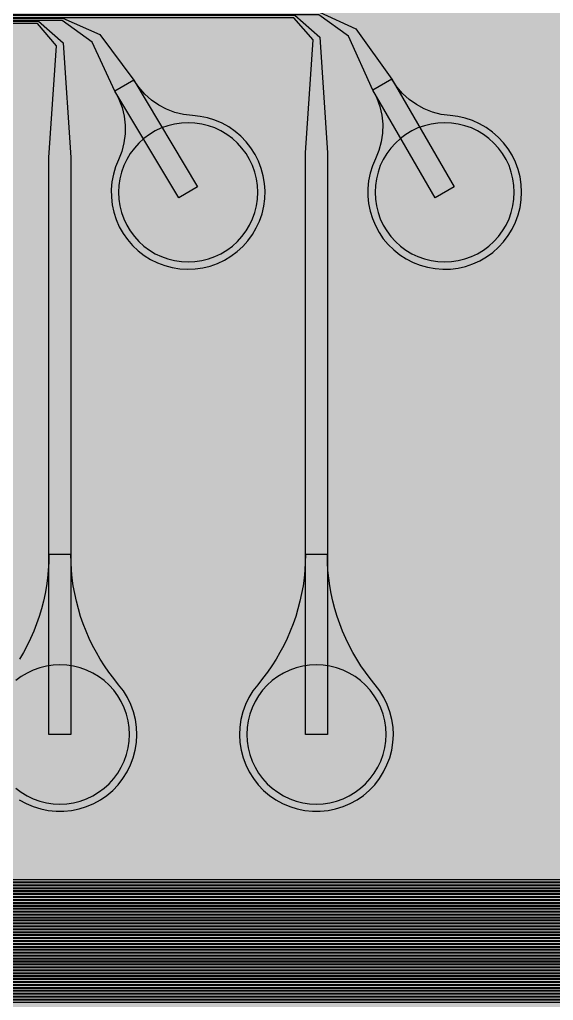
# Model space of a CAD drawing. Header units: metres. Extents: x -7231 to 10969, y -37556 to 1873.
# Drawn here: x -398 to 330, y -33144 to -31805 of the extents above; entities that cross this region are included whole.
import ezdxf

# ---------------------------------------------------------------- set-up
doc = ezdxf.new("R2010")
doc.units = ezdxf.units.M
for name, color, linetype in [('Metal1', 4, 'CONTINUOUS'), ('Metal2', 3, 'CONTINUOUS'), ('Polyimide', 7, 'CONTINUOUS'), ('Polyimide_Negative', 5, 'CONTINUOUS')]:
    doc.layers.add(name, color=color, linetype=linetype)

msp = doc.modelspace()

# ---------------------------------------------------------------- hatches: boundary and pattern name
at = {"layer": 'Polyimide'}
msp.add_hatch(color=7, dxfattribs=at).paths.add_polyline_path([(4065.7, -468), (4066.7, -502), (4068.5, -536), (4071.4, -570), (4075.5, -604), (4081, -638), (4088, -672), (4096.5, -706), (4106.6, -740), (4118.3, -774), (4131.6, -808), (4146.5, -842), (4162.9, -876), (4180.7, -910), (4199.8, -944), (4220.2, -978), (4241.7, -1012), (4264.2, -1046), (4287.5, -1080), (4311.5, -1114), (4336, -1148), (4360.9, -1182), (4385.9, -1216), (4410.9, -1250), (4435.7, -1284), (4460.2, -1318), (4484.2, -1352), (4507.5, -1385.9), (4530, -1419.9), (4551.5, -1453.9), (4571.9, -1487.9), (4591.1, -1521.9), (4608.9, -1555.9), (4625.3, -1589.9), (4640.1, -1623.9), (4653.4, -1657.9), (4665.1, -1691.9), (4675.2, -1725.9), (4683.7, -1759.9), (4690.7, -1793.9), (4696.2, -1827.9), (4700.3, -1861.9), (4703.2, -1895.9), (4705.1, -1929.9), (4706.1, -1963.9), (4706.4, -1997.9), (4706.5, -2031.9), (4706.5, -4793), (4710, -4838.4), (4720.2, -4882.7), (4737.1, -4925), (4760.1, -4964.2), (4788.9, -4999.5), (4822.6, -5030), (4860.5, -5055.1), (4901.8, -5074.2), (4901.8, -5074.2), (4970.7, -5105.2), (5034.7, -5145.3), (5092.8, -5193.5), (5143.8, -5249.2), (5186.9, -5311.2), (5221.2, -5378.4), (5246.2, -5449.7), (5261.4, -5523.7), (5266.5, -5599), (5261.4, -5674.3), (5246.2, -5748.3), (5221.2, -5819.6), (5186.9, -5886.8), (5143.8, -5948.8), (5092.8, -6004.5), (5034.7, -6052.7), (4970.7, -6092.8), (4901.8, -6123.8), (4860.5, -6142.9), (4822.6, -6168), (4788.9, -6198.5), (4760.1, -6233.8), (4737.1, -6273), (4720.2, -6315.3), (4710, -6359.6), (4706.5, -6405), (4706.5, -9221.5), (4710, -9266.9), (4720.2, -9311.2), (4737.1, -9353.5), (4760.1, -9392.7), (4788.9, -9428), (4822.6, -9458.5), (4860.5, -9483.6), (4901.8, -9502.7), (4970.7, -9533.7), (5034.7, -9573.8), (5092.8, -9622), (5143.8, -9677.7), (5186.9, -9739.7), (5221.2, -9806.9), (5246.2, -9878.2), (5261.4, -9952.2), (5266.5, -10027.5), (5261.4, -10102.8), (5246.2, -10176.8), (5221.2, -10248.1), (5186.9, -10315.3), (5143.8, -10377.3), (5092.8, -10433), (5034.7, -10481.2), (4970.7, -10521.3), (4901.8, -10552.3), (4860.5, -10571.4), (4822.6, -10596.5), (4788.9, -10627), (4760.1, -10662.3), (4737.1, -10701.5), (4720.2, -10743.8), (4710, -10788.1), (4706.5, -10833.5), (4706.5, -13650), (4710, -13695.4), (4720.2, -13739.7), (4737.1, -13782), (4760.1, -13821.2), (4788.9, -13856.5), (4822.6, -13887), (4860.5, -13912.1), (4901.8, -13931.2), (4970.7, -13962.2), (5034.7, -14002.2), (5092.8, -14050.5), (5143.8, -14106.2), (5186.9, -14168.2), (5221.2, -14235.4), (5246.2, -14306.7), (5261.4, -14380.7), (5266.5, -14456), (5261.4, -14531.3), (5246.2, -14605.3), (5221.2, -14676.5), (5186.9, -14743.8), (5143.8, -14805.8), (5092.8, -14861.5), (5034.7, -14909.7), (4970.7, -14949.8), (4901.8, -14980.8), (4860.5, -14999.9), (4822.6, -15025), (4788.9, -15055.5), (4760.1, -15090.8), (4737.1, -15130), (4720.2, -15172.3), (4710, -15216.6), (4706.5, -15262), (4706.5, -15456), (4720.9, -15750), (4764.1, -16041.3), (4835.7, -16326.8), (4934.9, -16604), (5060.7, -16870.2), (5212.1, -17122.7), (5387.5, -17359.2), (5585.2, -17577.3), (5803.3, -17775), (6039.8, -17950.4), (6292.3, -18101.8), (6558.4, -18227.6), (6835.6, -18326.8), (7121.2, -18398.3), (7412.4, -18441.5), (7706.5, -18456), (9969, -18456), (10047.4, -18459.8), (10125.1, -18471.4), (10201.2, -18490.4), (10275.2, -18516.9), (10346.1, -18550.5), (10413.5, -18590.8), (10476.5, -18637.6), (10534.7, -18690.3), (10587.4, -18748.5), (10634.2, -18811.5), (10674.5, -18878.9), (10708.1, -18949.8), (10734.6, -19023.8), (10753.6, -19099.9), (10765.2, -19177.6), (10769, -19256), (10769, -20895.8), (10730.2, -20951.4), (10694.6, -21009.1), (10662.2, -21068.6), (10633.2, -21129.9), (10607.6, -21192.7), (10585.5, -21256.7), (10566.9, -21322), (10552, -21388.1), (10540.8, -21455), (10533.4, -21522.3), (10529.6, -21590), (10529.6, -21657.8), (10533.4, -21725.5), (10540.8, -21792.9), (10552, -21859.7), (10566.9, -21925.9), (10585.5, -21991.1), (10607.6, -22055.2), (10633.2, -22117.9), (10662.2, -22179.2), (10694.6, -22238.7), (10730.2, -22296.4), (10769, -22352), (10769, -32454.2), (10728.7, -32510.5), (10691.7, -32568.9), (10658, -32629.3), (10627.8, -32691.6), (10601.2, -32755.4), (10578.2, -32820.7), (10558.9, -32887.1), (10543.4, -32954.5), (10531.8, -33022.7), (10524, -33091.4), (10520.1, -33160.5), (10520.1, -33229.7), (10524, -33298.8), (10531.8, -33367.5), (10543.4, -33435.7), (10558.9, -33503.1), (10578.2, -33569.5), (10601.2, -33634.8), (10627.8, -33698.6), (10658, -33760.8), (10691.7, -33821.3), (10728.7, -33879.7), (10769, -33936), (10769, -36556), (10765.2, -36634.4), (10753.6, -36712.1), (10734.6, -36788.2), (10708.1, -36862.1), (10674.5, -36933.1), (10634.2, -37000.5), (10587.4, -37063.5), (10534.7, -37121.7), (10476.5, -37174.4), (10413.5, -37221.2), (10346.1, -37261.5), (10275.2, -37295.1), (10201.2, -37321.6), (10125.1, -37340.6), (10047.4, -37352.1), (9969, -37356), (-6231, -37356), (-6309.4, -37352.1), (-6387.1, -37340.6), (-6463.2, -37321.6), (-6537.2, -37295.1), (-6608.1, -37261.5), (-6675.5, -37221.2), (-6738.5, -37174.4), (-6796.7, -37121.7), (-6849.4, -37063.5), (-6896.2, -37000.5), (-6936.5, -36933.1), (-6970.1, -36862.1), (-6996.6, -36788.2), (-7015.6, -36712.1), (-7027.2, -36634.4), (-7031, -36556), (-7031, -33936), (-6990.7, -33879.8), (-6953.7, -33821.3), (-6920, -33760.9), (-6889.8, -33698.6), (-6863.2, -33634.8), (-6840.2, -33569.5), (-6820.9, -33503.1), (-6805.4, -33435.7), (-6793.7, -33367.5), (-6785.9, -33298.8), (-6782, -33229.7), (-6782, -33160.5), (-6785.9, -33091.4), (-6793.7, -33022.7), (-6805.4, -32954.5), (-6820.9, -32887.1), (-6840.2, -32820.6), (-6863.2, -32755.4), (-6889.8, -32691.5), (-6920, -32629.3), (-6953.7, -32568.9), (-6990.7, -32510.4), (-7031, -32454.2), (-7031, -22364.8), (-6990.7, -22308.6), (-6953.7, -22250.1), (-6920, -22189.7), (-6889.8, -22127.5), (-6863.2, -22063.6), (-6840.2, -21998.4), (-6820.9, -21931.9), (-6805.4, -21864.5), (-6793.7, -21796.3), (-6785.9, -21727.6), (-6782, -21658.5), (-6782, -21589.3), (-6785.9, -21520.3), (-6793.7, -21451.5), (-6805.4, -21383.3), (-6820.9, -21315.9), (-6840.2, -21249.5), (-6863.2, -21184.2), (-6889.8, -21120.4), (-6920, -21058.1), (-6953.7, -20997.7), (-6990.7, -20939.3), (-7031, -20883), (-7031, -19256), (-7027.2, -19177.6), (-7015.6, -19099.9), (-6996.6, -19023.8), (-6970.1, -18949.8), (-6936.5, -18878.9), (-6896.2, -18811.5), (-6849.4, -18748.5), (-6796.7, -18690.3), (-6738.5, -18637.6), (-6675.5, -18590.8), (-6608.1, -18550.5), (-6537.2, -18516.9), (-6463.2, -18490.4), (-6387.1, -18471.4), (-6309.4, -18459.8), (-6231, -18456), (-3968.5, -18456), (-3674.4, -18441.5), (-3383.2, -18398.3), (-3097.6, -18326.8), (-2820.4, -18227.6), (-2554.3, -18101.8), (-2301.8, -17950.4), (-2065.3, -17775), (-1847.2, -17577.3), (-1649.5, -17359.2), (-1474.1, -17122.7), (-1322.7, -16870.2), (-1196.9, -16604), (-1097.7, -16326.8), (-1026.1, -16041.3), (-982.9, -15750), (-968.5, -15456), (-968.5, -15262), (-972, -15216.6), (-982.2, -15172.3), (-999.1, -15130), (-1022.1, -15090.8), (-1050.9, -15055.5), (-1084.6, -15025), (-1122.5, -14999.9), (-1163.8, -14980.8), (-1232.7, -14949.8), (-1296.7, -14909.7), (-1354.8, -14861.5), (-1405.8, -14805.8), (-1448.9, -14743.8), (-1483.2, -14676.5), (-1508.2, -14605.3), (-1523.4, -14531.3), (-1528.5, -14456), (-1523.4, -14380.7), (-1508.2, -14306.7), (-1483.2, -14235.4), (-1448.9, -14168.2), (-1405.8, -14106.2), (-1354.8, -14050.5), (-1296.7, -14002.2), (-1232.7, -13962.2), (-1163.8, -13931.2), (-1122.5, -13912.1), (-1084.6, -13887), (-1050.9, -13856.5), (-1022.1, -13821.2), (-999.1, -13782), (-982.2, -13739.7), (-972, -13695.4), (-968.5, -13650), (-968.5, -12309.6), (-972, -12264.3), (-982.2, -12219.9), (-999.1, -12177.7), (-1022.1, -12138.5), (-1050.9, -12103.2), (-1084.6, -12072.6), (-1122.5, -12047.5), (-1163.8, -12028.5), (-1232.7, -11997.4), (-1296.7, -11957.4), (-1354.8, -11909.1), (-1405.8, -11853.5), (-1448.9, -11791.5), (-1483.2, -11724.2), (-1508.2, -11653), (-1523.4, -11579), (-1528.5, -11503.7), (-1523.4, -11428.3), (-1508.2, -11354.4), (-1483.2, -11283.1), (-1448.9, -11215.9), (-1405.8, -11153.8), (-1354.8, -11098.2), (-1296.7, -11049.9), (-1232.7, -11009.9), (-1163.8, -10978.8), (-1122.5, -10959.8), (-1084.6, -10934.7), (-1050.9, -10904.1), (-1022.1, -10868.9), (-999.1, -10829.6), (-982.2, -10787.4), (-972, -10743), (-968.5, -10697.7), (-968.5, -9357.3), (-972, -9311.9), (-982.2, -9267.6), (-999.1, -9225.4), (-1022.1, -9186.1), (-1050.9, -9150.8), (-1084.6, -9120.3), (-1122.5, -9095.2), (-1163.8, -9076.2), (-1163.8, -9076.2), (-1232.7, -9045.1), (-1296.7, -9005.1), (-1354.8, -8956.8), (-1405.8, -8901.1), (-1448.9, -8839.1), (-1483.2, -8771.9), (-1508.2, -8700.6), (-1523.4, -8626.7), (-1528.5, -8551.3), (-1523.4, -8476), (-1508.2, -8402), (-1483.2, -8330.8), (-1448.9, -8263.5), (-1405.8, -8201.5), (-1354.8, -8145.9), (-1296.7, -8097.6), (-1232.7, -8057.6), (-1163.8, -8026.5), (-1163.8, -8026.5), (-1122.5, -8007.4), (-1084.6, -7982.4), (-1050.9, -7951.8), (-1022.1, -7916.5), (-999.1, -7877.3), (-982.2, -7835), (-972, -7790.7), (-968.5, -7745.4), (-968.5, -6405), (-972, -6359.6), (-982.2, -6315.3), (-999.1, -6273), (-1022.1, -6233.8), (-1050.9, -6198.5), (-1084.6, -6168), (-1122.5, -6142.9), (-1163.8, -6123.8), (-1163.8, -6123.8), (-1232.7, -6092.8), (-1296.7, -6052.7), (-1354.8, -6004.5), (-1405.8, -5948.8), (-1448.9, -5886.8), (-1483.2, -5819.6), (-1508.2, -5748.3), (-1523.4, -5674.3), (-1528.5, -5599), (-1523.4, -5523.7), (-1508.2, -5449.7), (-1483.2, -5378.4), (-1448.9, -5311.2), (-1405.8, -5249.2), (-1354.8, -5193.5), (-1296.7, -5145.3), (-1232.7, -5105.2), (-1163.8, -5074.2), (-1163.8, -5074.2), (-1122.5, -5055.1), (-1084.6, -5030), (-1050.9, -4999.5), (-1022.1, -4964.2), (-999.1, -4925), (-982.2, -4882.7), (-972, -4838.4), (-968.5, -4793), (-968.5, -2031.9), (-968.4, -1997.9), (-968.1, -1963.9), (-967.1, -1929.9), (-965.2, -1895.9), (-962.2, -1861.9), (-958, -1827.9), (-952.4, -1793.9), (-945.3, -1759.9), (-936.6, -1725.9), (-926.4, -1691.9), (-914.4, -1657.9), (-900.9, -1623.9), (-885.7, -1589.9), (-869.1, -1555.9), (-850.9, -1521.9), (-831.4, -1487.9), (-810.6, -1453.9), (-788.7, -1419.9), (-765.8, -1385.9), (-742.1, -1352), (-717.6, -1318), (-692.7, -1284), (-667.4, -1250), (-641.9, -1216), (-616.4, -1182), (-591.1, -1148), (-566.1, -1114), (-541.7, -1080), (-517.9, -1046), (-495, -1012), (-473.1, -978), (-452.4, -944), (-432.8, -910), (-414.7, -876), (-398, -842), (-382.9, -808), (-369.3, -774), (-357.4, -740), (-347.1, -706), (-338.4, -672), (-331.3, -638), (-325.7, -604), (-321.5, -570), (-318.6, -536), (-316.7, -502), (-315.7, -468), (-315.3, -434), (-315.2, -400), (-315.2, 401), (-315.2, 451), (-315.2, 1644), (-270.2, 1644), (-270, 1637.1), (-269.4, 1630.3), (-268.2, 1623.5), (-266.7, 1616.8), (-264.7, 1610.2), (-262.3, 1603.8), (-259.4, 1597.6), (-256.2, 1591.5), (-252.6, 1585.7), (-248.6, 1580.1), (-244.2, 1574.8), (-239.5, 1569.8), (-234.5, 1565.1), (-229.2, 1560.7), (-223.6, 1556.7), (-217.8, 1553.1), (-211.7, 1549.8), (-205.4, 1547), (-199, 1544.6), (-192.4, 1542.6), (-185.7, 1541), (-179, 1539.9), (-172.1, 1539.2), (-165.2, 1539), (-158.4, 1539.2), (-151.5, 1539.9), (-144.8, 1541), (-138.1, 1542.6), (-131.5, 1544.6), (-125.1, 1547), (-118.8, 1549.8), (-112.8, 1553.1), (-106.9, 1556.7), (-101.3, 1560.7), (-96, 1565.1), (-91, 1569.8), (-86.3, 1574.8), (-81.9, 1580.1), (-77.9, 1585.7), (-74.3, 1591.5), (-71.1, 1597.6), (-68.2, 1603.8), (-65.8, 1610.2), (-63.8, 1616.8), (-62.3, 1623.5), (-61.1, 1630.3), (-60.5, 1637.1), (-60.2, 1644), (1853, 1644), (1853, 1573), (3815.2, 1573), (3815.5, 1579.5), (3816.1, 1586.1), (3817.2, 1592.5), (3818.7, 1598.9), (3820.6, 1605.1), (3822.9, 1611.3), (3825.6, 1617.2), (3828.6, 1623), (3832.1, 1628.6), (3835.9, 1633.9), (3840.1, 1638.9), (3844.5, 1643.7), (3849.3, 1648.2), (3854.4, 1652.3), (3859.7, 1656.1), (3865.2, 1659.6), (3871, 1662.7), (3877, 1665.4), (3883.1, 1667.7), (3889.4, 1669.6), (3895.7, 1671.1), (3902.2, 1672.1), (3908.7, 1672.8), (3915.2, 1673), (3921.8, 1672.8), (3928.3, 1672.1), (3934.8, 1671.1), (3941.1, 1669.6), (3947.4, 1667.7), (3953.5, 1665.4), (3959.5, 1662.7), (3965.2, 1659.6), (3970.8, 1656.1), (3976.1, 1652.3), (3981.2, 1648.2), (3986, 1643.7), (3990.4, 1638.9), (3994.6, 1633.9), (3998.4, 1628.6), (4001.9, 1623), (4004.9, 1617.2), (4007.6, 1611.3), (4009.9, 1605.1), (4011.8, 1598.9), (4013.3, 1592.5), (4014.4, 1586.1), (4015, 1579.5), (4015.2, 1573), (4065.2, 1573), (4065.2, 451), (4065.2, 401), (4065.2, -400), (4065.3, -434), (4065.7, -468)])

# ---------------------------------------------------------------- linework, layer by layer
at = {"layer": 'Metal1'}
for points in [[(1520.7, -19211.9), (1520.7, -33111.7), (1489.7, -33142.7), (-5874.2, -33142.7), (-5905.2, -33111.7), (-5905.2, -30808.3), (-5874.2, -30777.2), (-3872.8, -30777.2), (-3838.6, -30807), (-3828.5, -30947.5), (-3828.5, -31671), (-3858.5, -31671), (-3858.5, -30947.5), (-3848.4, -30811), (-3874.2, -30780.8), (-5872.8, -30780.8), (-5901.7, -30809.7), (-5901.7, -33110.3), (-5872.8, -33139.2), (1488.3, -33139.2), (1517.2, -33110.3), (1517.2, -19211.9)], [(1512.7, -19211.9), (1512.7, -33103.7), (1481.7, -33134.7), (-5866.2, -33134.7), (-5897.2, -33103.7), (-5897.2, -30816.3), (-5866.2, -30785.2), (-4222.8, -30785.2), (-4188.6, -30815), (-4178.5, -30953.9), (-4178.5, -31671), (-4208.5, -31671), (-4208.5, -30953.9), (-4198.4, -30819), (-4224.2, -30788.8), (-5864.8, -30788.8), (-5893.7, -30817.7), (-5893.7, -33102.3), (-5864.8, -33131.2), (1480.3, -33131.2), (1509.2, -33102.3), (1509.2, -19211.9)], [(1504.7, -19211.9), (1504.7, -33095.7), (1473.7, -33126.7), (-5858.2, -33126.7), (-5889.2, -33095.7), (-5889.2, -30824.3), (-5858.2, -30793.2), (-4572.8, -30793.2), (-4538.6, -30823), (-4528.5, -30960.3), (-4528.5, -31671), (-4558.5, -31671), (-4558.5, -30960.3), (-4548.4, -30827), (-4574.2, -30796.8), (-5856.8, -30796.8), (-5885.7, -30825.7), (-5885.7, -33094.3), (-5856.8, -33123.2), (1472.3, -33123.2), (1501.2, -33094.3), (1501.2, -19211.9)], [(1496.7, -19211.9), (1496.7, -33087.7), (1465.7, -33118.7), (-5850.2, -33118.7), (-5881.2, -33087.7), (-5881.2, -30832.3), (-5850.2, -30801.2), (-4922.8, -30801.2), (-4888.6, -30831), (-4878.5, -30966.7), (-4878.5, -31671), (-4908.5, -31671), (-4908.5, -30966.7), (-4898.4, -30835), (-4924.2, -30804.8), (-5848.8, -30804.8), (-5877.7, -30833.7), (-5877.7, -33086.3), (-5848.8, -33115.2), (1464.3, -33115.2), (1493.2, -33086.3), (1493.2, -19211.9)], [(1488.7, -19211.9), (1488.7, -33079.7), (1457.7, -33110.7), (-5842.2, -33110.7), (-5873.2, -33079.7), (-5873.2, -30840.3), (-5842.2, -30809.2), (-5272.8, -30809.2), (-5238.5, -30838.9), (-5228.5, -30973.1), (-5228.5, -31671), (-5258.5, -31671), (-5258.5, -30973.1), (-5248.5, -30843.1), (-5274.2, -30812.8), (-5840.8, -30812.8), (-5869.7, -30841.7), (-5869.7, -33078.3), (-5840.8, -33107.2), (1456.3, -33107.2), (1485.2, -33078.3), (1485.2, -19211.9)], [(1480.7, -19211.9), (1480.7, -33071.7), (1449.7, -33102.7), (-5834.2, -33102.7), (-5865.2, -33071.7), (-5865.2, -31830.3), (-5834.2, -31799.2), (-22.8, -31799.2), (11.1, -31829.1), (21.5, -31987.1), (21.5, -32781), (-8.5, -32781), (-8.5, -31987.1), (1.9, -31832.9), (-24.2, -31802.7), (-5832.8, -31802.7), (-5861.7, -31831.7), (-5861.7, -33070.3), (-5832.8, -33099.2), (1448.3, -33099.2), (1477.2, -33070.3), (1477.2, -19211.9)], [(1472.7, -19211.9), (1472.7, -33063.7), (1441.7, -33094.7), (-5826.2, -33094.7), (-5857.2, -33063.7), (-5857.2, -31838.3), (-5826.2, -31807.2), (-372.8, -31807.2), (-338.9, -31837.1), (-328.5, -31993.5), (-328.5, -32781), (-358.5, -32781), (-358.5, -31993.5), (-348.1, -31840.9), (-374.2, -31810.7), (-5824.8, -31810.7), (-5853.7, -31839.7), (-5853.7, -33062.3), (-5824.8, -33091.2), (1440.3, -33091.2), (1469.2, -33062.3), (1469.2, -19211.9)], [(1464.7, -19211.9), (1464.7, -33055.7), (1433.7, -33086.7), (-5818.2, -33086.7), (-5849.2, -33055.7), (-5849.2, -31846.3), (-5818.2, -31815.2), (-722.8, -31815.2), (-688.9, -31845.1), (-678.5, -31999.9), (-678.5, -32781), (-708.5, -32781), (-708.5, -31999.9), (-698.1, -31848.9), (-724.2, -31818.7), (-5816.8, -31818.7), (-5845.7, -31847.7), (-5845.7, -33054.3), (-5816.8, -33083.2), (1432.3, -33083.2), (1461.2, -33054.3), (1461.2, -19211.9)], [(1456.7, -19211.9), (1456.7, -33047.7), (1425.7, -33078.7), (-5810.2, -33078.7), (-5841.2, -33047.7), (-5841.2, -31854.3), (-5810.2, -31823.2), (-1072.8, -31823.2), (-1038.8, -31853.1), (-1028.5, -32006.3), (-1028.5, -32781), (-1058.5, -32781), (-1058.5, -32006.3), (-1048.2, -31856.9), (-1074.2, -31826.7), (-5808.8, -31826.7), (-5837.7, -31855.7), (-5837.7, -33046.3), (-5808.8, -33075.2), (1424.3, -33075.2), (1453.2, -33046.3), (1453.2, -19211.9)], [(1448.7, -19211.9), (1448.7, -33039.7), (1417.7, -33070.7), (-5802.2, -33070.7), (-5833.2, -33039.7), (-5833.2, -31862.3), (-5802.2, -31831.2), (-1422.8, -31831.2), (-1388.8, -31861.1), (-1378.5, -32012.7), (-1378.5, -32781), (-1408.5, -32781), (-1408.5, -32012.7), (-1398.2, -31864.9), (-1424.2, -31834.7), (-5800.8, -31834.7), (-5829.7, -31863.7), (-5829.7, -33038.3), (-5800.8, -33067.2), (1416.3, -33067.2), (1445.2, -33038.3), (1445.2, -19211.9)], [(1440.7, -19211.9), (1440.7, -33031.7), (1409.7, -33062.7), (-5794.2, -33062.7), (-5825.2, -33031.7), (-5825.2, -31870.3), (-5794.2, -31839.2), (-1772.8, -31839.2), (-1738.8, -31869.1), (-1728.5, -32019.1), (-1728.5, -32781), (-1758.5, -32781), (-1758.5, -32019.1), (-1748.2, -31872.9), (-1774.2, -31842.7), (-5792.8, -31842.7), (-5821.7, -31871.7), (-5821.7, -33030.3), (-5792.8, -33059.2), (1408.3, -33059.2), (1437.2, -33030.3), (1437.2, -19211.9)], [(1432.7, -19211.9), (1432.7, -33023.7), (1401.7, -33054.7), (-5786.2, -33054.7), (-5817.2, -33023.7), (-5817.2, -31878.3), (-5786.2, -31847.2), (-2122.8, -31847.2), (-2088.8, -31877), (-2078.5, -32025.5), (-2078.5, -32781), (-2108.5, -32781), (-2108.5, -32025.5), (-2098.2, -31881), (-2124.2, -31850.7), (-5784.8, -31850.7), (-5813.7, -31879.7), (-5813.7, -33022.3), (-5784.8, -33051.2), (1400.3, -33051.2), (1429.2, -33022.3), (1429.2, -19211.9)], [(1424.7, -19211.9), (1424.7, -33015.7), (1393.7, -33046.7), (-5778.2, -33046.7), (-5809.2, -33015.7), (-5809.2, -31886.3), (-5778.2, -31855.2), (-2472.8, -31855.2), (-2438.7, -31885), (-2428.5, -32031.9), (-2428.5, -32781), (-2458.5, -32781), (-2458.5, -32031.9), (-2448.3, -31889), (-2474.2, -31858.7), (-5776.8, -31858.7), (-5805.7, -31887.7), (-5805.7, -33014.3), (-5776.8, -33043.2), (1392.3, -33043.2), (1421.2, -33014.3), (1421.2, -19211.9)], [(1416.7, -19211.9), (1416.7, -33007.7), (1385.7, -33038.7), (-5770.2, -33038.7), (-5801.2, -33007.7), (-5801.2, -31894.3), (-5770.2, -31863.2), (-2822.8, -31863.2), (-2788.7, -31893), (-2778.5, -32038.3), (-2778.5, -32781), (-2808.5, -32781), (-2808.5, -32038.3), (-2798.3, -31897), (-2824.2, -31866.7), (-5768.8, -31866.7), (-5797.7, -31895.7), (-5797.7, -33006.3), (-5768.8, -33035.2), (1384.3, -33035.2), (1413.2, -33006.3), (1413.2, -19211.9)], [(1408.7, -19211.9), (1408.7, -32999.7), (1377.7, -33030.7), (-5762.2, -33030.7), (-5793.2, -32999.7), (-5793.2, -31902.3), (-5762.2, -31871.2), (-3172.8, -31871.2), (-3138.7, -31901), (-3128.5, -32044.7), (-3128.5, -32781), (-3158.5, -32781), (-3158.5, -32044.7), (-3148.3, -31905), (-3174.2, -31874.7), (-5760.8, -31874.7), (-5789.7, -31903.7), (-5789.7, -32998.3), (-5760.8, -33027.2), (1376.3, -33027.2), (1405.2, -32998.3), (1405.2, -19211.9)], [(1400.7, -19211.9), (1400.7, -32991.7), (1369.7, -33022.7), (-5754.2, -33022.7), (-5785.2, -32991.7), (-5785.2, -31910.3), (-5754.2, -31879.2), (-3522.8, -31879.2), (-3488.7, -31909), (-3478.5, -32051.1), (-3478.5, -32781), (-3508.5, -32781), (-3508.5, -32051.1), (-3498.3, -31913), (-3524.2, -31882.7), (-5752.8, -31882.7), (-5781.7, -31911.7), (-5781.7, -32990.3), (-5752.8, -33019.2), (1368.3, -33019.2), (1397.2, -32990.3), (1397.2, -19211.9)], [(1392.7, -19211.9), (1392.7, -32983.7), (1361.7, -33014.7), (-5746.2, -33014.7), (-5777.2, -32983.7), (-5777.2, -31918.3), (-5746.2, -31887.2), (-3872.8, -31887.2), (-3838.6, -31917), (-3828.5, -32057.5), (-3828.5, -32781), (-3858.5, -32781), (-3858.5, -32057.5), (-3848.4, -31921), (-3874.2, -31890.7), (-5744.8, -31890.7), (-5773.7, -31919.7), (-5773.7, -32982.3), (-5744.8, -33011.2), (1360.3, -33011.2), (1389.2, -32982.3), (1389.2, -19211.9)], [(1384.7, -19211.9), (1384.7, -32975.7), (1353.7, -33006.7), (-5738.2, -33006.7), (-5769.2, -32975.7), (-5769.2, -31926.3), (-5738.2, -31895.2), (-4222.8, -31895.2), (-4188.6, -31925), (-4178.5, -32063.9), (-4178.5, -32781), (-4208.5, -32781), (-4208.5, -32063.9), (-4198.4, -31929), (-4224.2, -31898.7), (-5736.8, -31898.7), (-5765.7, -31927.7), (-5765.7, -32974.3), (-5736.8, -33003.2), (1352.3, -33003.2), (1381.2, -32974.3), (1381.2, -19211.9)], [(1376.7, -19211.9), (1376.7, -32967.7), (1345.7, -32998.7), (-5730.2, -32998.7), (-5761.2, -32967.7), (-5761.2, -31934.3), (-5730.2, -31903.2), (-4572.8, -31903.2), (-4538.6, -31933), (-4528.5, -32070.3), (-4528.5, -32781), (-4558.5, -32781), (-4558.5, -32070.3), (-4548.4, -31937), (-4574.2, -31906.7), (-5728.8, -31906.7), (-5757.7, -31935.7), (-5757.7, -32966.3), (-5728.8, -32995.2), (1344.3, -32995.2), (1373.2, -32966.3), (1373.2, -19211.9)], [(1368.7, -19211.9), (1368.7, -32959.7), (1337.7, -32990.7), (-5722.2, -32990.7), (-5753.2, -32959.7), (-5753.2, -31942.3), (-5722.2, -31911.2), (-4922.8, -31911.2), (-4888.6, -31941), (-4878.5, -32076.7), (-4878.5, -32781), (-4908.5, -32781), (-4908.5, -32076.7), (-4898.4, -31945), (-4924.2, -31914.7), (-5720.8, -31914.7), (-5749.7, -31943.7), (-5749.7, -32958.3), (-5720.8, -32987.2), (1336.3, -32987.2), (1365.2, -32958.3), (1365.2, -19211.9)], [(1360.7, -19211.9), (1360.7, -32951.7), (1329.7, -32982.7), (-5714.2, -32982.7), (-5745.2, -32951.7), (-5745.2, -31950.3), (-5714.2, -31919.2), (-5272.8, -31919.2), (-5238.5, -31948.9), (-5228.5, -32083.1), (-5228.5, -32781), (-5258.5, -32781), (-5258.5, -32083.1), (-5248.5, -31953.1), (-5274.2, -31922.7), (-5712.8, -31922.7), (-5741.7, -31951.7), (-5741.7, -32950.3), (-5712.8, -32979.2), (1328.3, -32979.2), (1357.2, -32950.3), (1357.2, -19211.9)], [(-398.9, -32870.2), (-389.6, -32875.3), (-379.9, -32879.5), (-369.7, -32882.7), (-359.4, -32884.8), (-348.8, -32885.9), (-338.2, -32885.9), (-327.6, -32884.8), (-317.3, -32882.7), (-307.1, -32879.5), (-297.4, -32875.3), (-288.1, -32870.2), (-279.4, -32864.2), (-271.3, -32857.3), (-264, -32849.6), (-257.5, -32841.2), (-251.9, -32832.2), (-247.2, -32822.7), (-243.4, -32812.8), (-240.7, -32802.6), (-239.1, -32792.1), (-238.5, -32781.5), (-239, -32770.9), (-240.5, -32760.4), (-243.1, -32750.1), (-246.8, -32740.2), (-251.4, -32730.6), (-256.9, -32721.6), (-263.4, -32713.1), (-270.1, -32704.8), (-276.6, -32696.2), (-282.7, -32687.4), (-288.4, -32678.4), (-293.8, -32669.1), (-298.9, -32659.6), (-303.5, -32649.9), (-307.8, -32640.1), (-311.7, -32630.1), (-315.2, -32619.9), (-318.3, -32609.6), (-321, -32599.3), (-323.3, -32588.8), (-325.2, -32578.2), (-326.6, -32567.6), (-327.7, -32556.9), (-328.3, -32546.2), (-328.5, -32535.4), (-358.5, -32535.4), (-358.5, -32535.4), (-358.7, -32546.2), (-359.3, -32556.9), (-360.4, -32567.6), (-361.8, -32578.2), (-363.7, -32588.8), (-366, -32599.3), (-368.7, -32609.6), (-371.8, -32619.9), (-375.3, -32630.1), (-379.2, -32640.1), (-383.5, -32649.9), (-388.1, -32659.6), (-393.2, -32669.1), (-398.6, -32678.4)]]:
    msp.add_lwpolyline(points, dxfattribs=at)
msp.add_lwpolyline([(-8.5, -32535.4), (-8.7, -32546.2), (-9.3, -32556.9), (-10.4, -32567.6), (-11.8, -32578.2), (-13.7, -32588.8), (-16, -32599.3), (-18.7, -32609.6), (-21.8, -32619.9), (-25.3, -32630.1), (-29.2, -32640.1), (-33.5, -32649.9), (-38.1, -32659.6), (-43.2, -32669.1), (-48.6, -32678.4), (-54.3, -32687.4), (-60.4, -32696.2), (-66.9, -32704.8), (-73.6, -32713.1), (-80.1, -32721.6), (-85.6, -32730.6), (-90.2, -32740.2), (-93.9, -32750.1), (-96.5, -32760.4), (-98, -32770.9), (-98.5, -32781.5), (-97.9, -32792.1), (-96.3, -32802.6), (-93.6, -32812.8), (-89.8, -32822.7), (-85.1, -32832.2), (-79.5, -32841.2), (-73, -32849.6), (-65.7, -32857.3), (-57.6, -32864.2), (-48.9, -32870.2), (-39.6, -32875.3), (-29.9, -32879.5), (-19.7, -32882.7), (-9.4, -32884.8), (1.2, -32885.9), (11.8, -32885.9), (22.4, -32884.8), (32.7, -32882.7), (42.9, -32879.5), (52.6, -32875.3), (61.9, -32870.2), (70.6, -32864.2), (78.7, -32857.3), (86, -32849.6), (92.5, -32841.2), (98.1, -32832.2), (102.8, -32822.7), (106.6, -32812.8), (109.3, -32802.6), (110.9, -32792.1), (111.5, -32781.5), (111, -32770.9), (109.5, -32760.4), (106.9, -32750.1), (103.2, -32740.2), (98.6, -32730.6), (93.1, -32721.6), (86.6, -32713.1), (79.9, -32704.8), (73.4, -32696.2), (67.3, -32687.4), (61.6, -32678.4), (56.2, -32669.1), (51.1, -32659.6), (46.5, -32649.9), (42.2, -32640.1), (38.3, -32630.1), (34.8, -32619.9), (31.7, -32609.6), (29, -32599.3), (26.7, -32588.8), (24.8, -32578.2), (23.4, -32567.6), (22.3, -32556.9), (21.7, -32546.2), (21.5, -32535.4), (-8.5, -32535.4)], close=True, dxfattribs=at)
at = {"layer": 'Metal2'}
for points in [[(1524.7, -19211.9), (1524.7, -33115.7), (1493.7, -33146.7), (-5878.2, -33146.7), (-5909.2, -33115.7), (-5909.2, -30804.3), (-5878.2, -30773.2), (-3854.2, -30773.2), (-3796.8, -30786.6), (-3777.9, -30800.4), (-3657.9, -30920.4), (-3679.1, -30941.6), (-3799.1, -30821.6), (-3809.7, -30805.9), (-3854.8, -30776.8), (-5876.8, -30776.8), (-5905.7, -30805.7), (-5905.7, -33114.3), (-5876.8, -33143.2), (1492.3, -33143.2), (1521.2, -33114.3), (1521.2, -19211.9)], [(1516.7, -19211.9), (1516.7, -33107.7), (1485.7, -33138.7), (-5870.2, -33138.7), (-5901.2, -33107.7), (-5901.2, -30812.3), (-5870.2, -30781.2), (-4196.2, -30781.2), (-4137.9, -30793.2), (-4127.9, -30800.4), (-4007.9, -30920.4), (-4029.1, -30941.6), (-4149.1, -30821.6), (-4152.7, -30815.3), (-4196.8, -30784.8), (-5868.8, -30784.8), (-5897.7, -30813.7), (-5897.7, -33106.3), (-5868.8, -33135.2), (1484.3, -33135.2), (1513.2, -33106.3), (1513.2, -19211.9)], [(1508.7, -19211.9), (1508.7, -33099.7), (1477.7, -33130.7), (-5862.2, -33130.7), (-5893.2, -33099.7), (-5893.2, -30820.3), (-5862.2, -30789.2), (-4538.2, -30789.2), (-4478.8, -30799.5), (-4357.9, -30920.4), (-4379.1, -30941.6), (-4495.8, -30824.9), (-4538.8, -30792.8), (-5860.8, -30792.8), (-5889.7, -30821.7), (-5889.7, -33098.3), (-5860.8, -33127.2), (1476.3, -33127.2), (1505.2, -33098.3), (1505.2, -19211.9)], [(1500.7, -19211.9), (1500.7, -33091.7), (1469.7, -33122.7), (-5854.2, -33122.7), (-5885.2, -33091.7), (-5885.2, -30828.3), (-5854.2, -30797.2), (-4880.2, -30797.2), (-4820.8, -30807.5), (-4707.9, -30920.4), (-4729.1, -30941.6), (-4837.8, -30832.9), (-4880.8, -30800.8), (-5852.8, -30800.8), (-5881.7, -30829.7), (-5881.7, -33090.3), (-5852.8, -33119.2), (1468.3, -33119.2), (1497.2, -33090.3), (1497.2, -19211.9)], [(1492.7, -19211.9), (1492.7, -33083.7), (1461.7, -33114.7), (-5846.2, -33114.7), (-5877.2, -33083.7), (-5877.2, -30836.3), (-5846.2, -30805.2), (-5222.2, -30805.2), (-5162.8, -30815.5), (-5057.9, -30920.4), (-5079.1, -30941.6), (-5179.8, -30840.9), (-5222.8, -30808.8), (-5844.8, -30808.8), (-5873.7, -30837.7), (-5873.7, -33082.3), (-5844.8, -33111.2), (1460.3, -33111.2), (1489.2, -33082.3), (1489.2, -19211.9)], [(1484.7, -19211.9), (1484.7, -33075.7), (1453.7, -33106.7), (-5838.2, -33106.7), (-5869.2, -33075.7), (-5869.2, -31826.3), (-5838.2, -31795.2), (10.8, -31795.2), (60.3, -31817.9), (109.5, -31886.6), (194.5, -32033.5), (168.5, -32048.5), (83.5, -31901.6), (50.3, -31828), (9.8, -31798.7), (-5836.8, -31798.7), (-5865.7, -31827.7), (-5865.7, -33074.3), (-5836.8, -33103.2), (1452.3, -33103.2), (1481.2, -33074.3), (1481.2, -19211.9)], [(1476.7, -19211.9), (1476.7, -33067.7), (1445.7, -33098.7), (-5830.2, -33098.7), (-5861.2, -33067.7), (-5861.2, -31834.3), (-5830.2, -31803.2), (-339.3, -31803.2), (-289.1, -31825.4), (-242.8, -31887.7), (-155.6, -32033.3), (-181.4, -32048.7), (-268.5, -31903.1), (-299.5, -31836.1), (-340.2, -31806.7), (-5828.8, -31806.7), (-5857.7, -31835.7), (-5857.7, -33066.3), (-5828.8, -33095.2), (1444.3, -33095.2), (1473.2, -33066.3), (1473.2, -19211.9)], [(1468.7, -19211.9), (1468.7, -33059.7), (1437.7, -33090.7), (-5822.2, -33090.7), (-5853.2, -33059.7), (-5853.2, -31842.3), (-5822.2, -31811.2), (-689.3, -31811.2), (-638.6, -31832.9), (-595.1, -31888.8), (-505.7, -32033.1), (-531.3, -32048.9), (-620.6, -31904.6), (-649.3, -31844.1), (-690.2, -31814.7), (-5820.8, -31814.7), (-5849.7, -31843.7), (-5849.7, -33058.3), (-5820.8, -33087.2), (1436.3, -33087.2), (1465.2, -33058.3), (1465.2, -19211.9)], [(1460.7, -19211.9), (1460.7, -33051.7), (1429.7, -33082.7), (-5814.2, -33082.7), (-5845.2, -33051.7), (-5845.2, -31850.3), (-5814.2, -31819.2), (-1039.3, -31819.2), (-988, -31840.3), (-947.5, -31890.1), (-855.9, -32032.9), (-881.1, -32049.1), (-972.8, -31906.3), (-999, -31852.2), (-1040.2, -31822.7), (-5812.8, -31822.7), (-5841.7, -31851.7), (-5841.7, -33050.3), (-5812.8, -33079.2), (1428.3, -33079.2), (1457.2, -33050.3), (1457.2, -19211.9)], [(1452.7, -19211.9), (1452.7, -33043.7), (1421.7, -33074.7), (-5806.2, -33074.7), (-5837.2, -33043.7), (-5837.2, -31858.3), (-5806.2, -31827.2), (-1389.3, -31827.2), (-1337.4, -31847.7), (-1300.1, -31891.4), (-1206, -32032.7), (-1231, -32049.3), (-1325.1, -31908.1), (-1348.8, -31860.3), (-1390.2, -31830.7), (-5804.8, -31830.7), (-5833.7, -31859.7), (-5833.7, -33042.3), (-5804.8, -33071.2), (1420.3, -33071.2), (1449.2, -33042.3), (1449.2, -19211.9)], [(1444.7, -19211.9), (1444.7, -33035.7), (1413.7, -33066.7), (-5798.2, -33066.7), (-5829.2, -33035.7), (-5829.2, -31866.3), (-5798.2, -31835.2), (-1739.3, -31835.2), (-1686.7, -31855), (-1652.8, -31892.9), (-1556.2, -32032.5), (-1580.8, -32049.5), (-1677.4, -31910), (-1698.6, -31868.4), (-1740.1, -31838.7), (-5796.8, -31838.7), (-5825.7, -31867.7), (-5825.7, -33034.3), (-5796.8, -33063.2), (1412.3, -33063.2), (1441.2, -33034.3), (1441.2, -19211.9)], [(1436.7, -19211.9), (1436.7, -33027.7), (1405.7, -33058.7), (-5790.2, -33058.7), (-5821.2, -33027.7), (-5821.2, -31874.3), (-5790.2, -31843.2), (-2089.3, -31843.2), (-2036, -31862.2), (-2005.5, -31894.5), (-1906.3, -32032.2), (-1930.7, -32049.8), (-2029.9, -31912.1), (-2048.3, -31876.5), (-2090.1, -31846.7), (-5788.8, -31846.7), (-5817.7, -31875.7), (-5817.7, -33026.3), (-5788.8, -33055.2), (1404.3, -33055.2), (1433.2, -33026.3), (1433.2, -19211.9)], [(1428.7, -19211.9), (1428.7, -33019.7), (1397.7, -33050.7), (-5782.2, -33050.7), (-5813.2, -33019.7), (-5813.2, -31882.3), (-5782.2, -31851.2), (-2439.3, -31851.2), (-2385.3, -31869.3), (-2358.4, -31896.3), (-2256.5, -32032), (-2280.5, -32050), (-2382.4, -31914.3), (-2398.1, -31884.7), (-2440.1, -31854.7), (-5780.8, -31854.7), (-5809.7, -31883.7), (-5809.7, -33018.3), (-5780.8, -33047.2), (1396.3, -33047.2), (1425.2, -33018.3), (1425.2, -19211.9)], [(1420.7, -19211.9), (1420.7, -33011.7), (1389.7, -33042.7), (-5774.2, -33042.7), (-5805.2, -33011.7), (-5805.2, -31890.3), (-5774.2, -31859.2), (-2789.3, -31859.2), (-2734.5, -31876.3), (-2711.4, -31898.2), (-2606.7, -32031.7), (-2630.3, -32050.3), (-2735.1, -31916.7), (-2747.9, -31892.9), (-2790.1, -31862.7), (-5772.8, -31862.7), (-5801.7, -31891.7), (-5801.7, -33010.3), (-5772.8, -33039.2), (1388.3, -33039.2), (1417.2, -33010.3), (1417.2, -19211.9)], [(1412.7, -19211.9), (1412.7, -33003.7), (1381.7, -33034.7), (-5766.2, -33034.7), (-5797.2, -33003.7), (-5797.2, -31898.3), (-5766.2, -31867.2), (-3170.2, -31867.2), (-3114.1, -31882.4), (-3077.9, -31910.4), (-2957.9, -32030.4), (-2979.1, -32051.6), (-3099.1, -31931.6), (-3124.5, -31898), (-3170.8, -31870.7), (-5764.8, -31870.7), (-5793.7, -31899.7), (-5793.7, -33002.3), (-5764.8, -33031.2), (1380.3, -33031.2), (1409.2, -33002.3), (1409.2, -19211.9)], [(1404.7, -19211.9), (1404.7, -32995.7), (1373.7, -33026.7), (-5758.2, -33026.7), (-5789.2, -32995.7), (-5789.2, -31906.3), (-5758.2, -31875.2), (-3512.2, -31875.2), (-3455.5, -31889.6), (-3427.9, -31910.4), (-3307.9, -32030.4), (-3329.1, -32051.6), (-3449.1, -31931.6), (-3467, -31906.8), (-3512.8, -31878.7), (-5756.8, -31878.7), (-5785.7, -31907.7), (-5785.7, -32994.3), (-5756.8, -33023.2), (1372.3, -33023.2), (1401.2, -32994.3), (1401.2, -19211.9)], [(1396.7, -19211.9), (1396.7, -32987.7), (1365.7, -33018.7), (-5750.2, -33018.7), (-5781.2, -32987.7), (-5781.2, -31914.3), (-5750.2, -31883.2), (-3854.2, -31883.2), (-3796.8, -31896.6), (-3777.9, -31910.4), (-3657.9, -32030.4), (-3679.1, -32051.6), (-3799.1, -31931.6), (-3809.7, -31915.9), (-3854.8, -31886.7), (-5748.8, -31886.7), (-5777.7, -31915.7), (-5777.7, -32986.3), (-5748.8, -33015.2), (1364.3, -33015.2), (1393.2, -32986.3), (1393.2, -19211.9)], [(1388.7, -19211.9), (1388.7, -32979.7), (1357.7, -33010.7), (-5742.2, -33010.7), (-5773.2, -32979.7), (-5773.2, -31922.3), (-5742.2, -31891.2), (-4196.2, -31891.2), (-4137.9, -31903.2), (-4127.9, -31910.4), (-4007.9, -32030.4), (-4029.1, -32051.6), (-4149.1, -31931.6), (-4152.7, -31925.3), (-4196.8, -31894.7), (-5740.8, -31894.7), (-5769.7, -31923.7), (-5769.7, -32978.3), (-5740.8, -33007.2), (1356.3, -33007.2), (1385.2, -32978.3), (1385.2, -19211.9)], [(1380.7, -19211.9), (1380.7, -32971.7), (1349.7, -33002.7), (-5734.2, -33002.7), (-5765.2, -32971.7), (-5765.2, -31930.3), (-5734.2, -31899.2), (-4538.2, -31899.2), (-4478.8, -31909.5), (-4357.9, -32030.4), (-4379.1, -32051.6), (-4495.8, -31934.9), (-4538.8, -31902.7), (-5732.8, -31902.7), (-5761.7, -31931.7), (-5761.7, -32970.3), (-5732.8, -32999.2), (1348.3, -32999.2), (1377.2, -32970.3), (1377.2, -19211.9)], [(1372.7, -19211.9), (1372.7, -32963.7), (1341.7, -32994.7), (-5726.2, -32994.7), (-5757.2, -32963.7), (-5757.2, -31938.3), (-5726.2, -31907.2), (-4880.2, -31907.2), (-4820.8, -31917.5), (-4707.9, -32030.4), (-4729.1, -32051.6), (-4837.8, -31942.9), (-4880.8, -31910.7), (-5724.8, -31910.7), (-5753.7, -31939.7), (-5753.7, -32962.3), (-5724.8, -32991.2), (1340.3, -32991.2), (1369.2, -32962.3), (1369.2, -19211.9)], [(1364.7, -19211.9), (1364.7, -32955.7), (1333.7, -32986.7), (-5718.2, -32986.7), (-5749.2, -32955.7), (-5749.2, -31946.3), (-5718.2, -31915.2), (-5222.2, -31915.2), (-5162.8, -31925.5), (-5057.9, -32030.4), (-5079.1, -32051.6), (-5179.8, -31950.9), (-5222.8, -31918.7), (-5716.8, -31918.7), (-5745.7, -31947.7), (-5745.7, -32954.3), (-5716.8, -32983.2), (1332.3, -32983.2), (1361.2, -32954.3), (1361.2, -19211.9)]]:
    msp.add_lwpolyline(points, dxfattribs=at)
for points in [[(-268.5, -31903.1), (-262.9, -31913.9), (-258.7, -31925.3), (-255.8, -31937.2), (-254.5, -31949.3), (-254.6, -31961.4), (-256.2, -31973.5), (-259.2, -31985.3), (-263.7, -31996.7), (-267.6, -32006.4), (-270.6, -32016.4), (-272.5, -32026.7), (-273.4, -32037.2), (-273.3, -32047.6), (-272.1, -32058), (-269.9, -32068.3), (-266.7, -32078.3), (-262.5, -32087.9), (-257.3, -32097), (-251.3, -32105.6), (-244.5, -32113.5), (-236.9, -32120.7), (-228.6, -32127.1), (-219.7, -32132.7), (-210.3, -32137.3), (-200.5, -32141), (-190.3, -32143.7), (-180, -32145.4), (-169.5, -32146), (-159.1, -32145.6), (-148.7, -32144.1), (-138.5, -32141.6), (-128.6, -32138.1), (-119.1, -32133.7), (-110.2, -32128.3), (-101.7, -32122), (-94, -32115), (-87, -32107.2), (-80.8, -32098.7), (-75.5, -32089.7), (-71.1, -32080.2), (-67.7, -32070.3), (-65.3, -32060.1), (-63.9, -32049.7), (-63.5, -32039.2), (-64.2, -32028.8), (-66, -32018.4), (-68.7, -32008.3), (-72.5, -31998.6), (-77.2, -31989.2), (-82.8, -31980.3), (-89.3, -31972.1), (-96.5, -31964.5), (-104.5, -31957.8), (-113.1, -31951.8), (-122.3, -31946.7), (-131.9, -31942.6), (-141.9, -31939.4), (-152.2, -31937.3), (-162.6, -31936.2), (-174.7, -31934.7), (-186.5, -31931.9), (-197.9, -31927.5), (-208.7, -31921.9), (-218.7, -31915), (-227.8, -31906.9), (-235.9, -31897.7), (-242.8, -31887.7), (-268.5, -31903.1)], [(83.5, -31901.6), (89, -31912.5), (93, -31924), (95.7, -31935.9), (96.9, -31948), (96.6, -31960.2), (94.8, -31972.3), (91.6, -31984), (87, -31995.3), (82.9, -32004.9), (79.8, -32014.9), (77.7, -32025.2), (76.6, -32035.6), (76.6, -32046.1), (77.7, -32056.5), (79.7, -32066.8), (82.8, -32076.8), (86.9, -32086.5), (91.9, -32095.7), (97.8, -32104.4), (104.5, -32112.4), (112, -32119.7), (120.2, -32126.2), (129, -32131.9), (138.3, -32136.7), (148.1, -32140.5), (158.2, -32143.4), (168.5, -32145.2), (178.9, -32146), (189.4, -32145.7), (199.8, -32144.4), (210, -32142.1), (219.9, -32138.7), (229.5, -32134.4), (238.6, -32129.1), (247.1, -32123), (254.9, -32116.1), (262, -32108.4), (268.3, -32100), (273.8, -32091.1), (278.3, -32081.6), (281.9, -32071.8), (284.5, -32061.6), (286, -32051.2), (286.5, -32040.8), (286, -32030.3), (284.4, -32019.9), (281.8, -32009.8), (278.1, -32000), (273.6, -31990.5), (268.1, -31981.6), (261.7, -31973.3), (254.6, -31965.6), (246.7, -31958.7), (238.2, -31952.6), (229.1, -31947.4), (219.5, -31943.1), (209.6, -31939.8), (199.3, -31937.5), (188.9, -31936.3), (176.9, -31934.7), (165.1, -31931.6), (153.7, -31927.1), (143, -31921.3), (133.1, -31914.2), (124.1, -31906), (116.2, -31896.8), (109.5, -31886.6), (83.5, -31901.6)]]:
    msp.add_lwpolyline(points, close=True, dxfattribs=at)
at = {"layer": 'Polyimide_Negative'}
for points in [[(-73.5, -32041), (-74, -32031.7), (-75.3, -32022.5), (-77.6, -32013.4), (-80.7, -32004.6), (-84.7, -31996.2), (-89.5, -31988.2), (-95.1, -31980.7), (-101.3, -31973.8), (-108.2, -31967.6), (-115.7, -31962), (-123.7, -31957.2), (-132.1, -31953.2), (-140.9, -31950.1), (-150, -31947.8), (-159.2, -31946.5), (-168.5, -31946), (-177.8, -31946.5), (-187, -31947.8), (-196.1, -31950.1), (-204.9, -31953.2), (-213.3, -31957.2), (-221.3, -31962), (-228.8, -31967.6), (-235.7, -31973.8), (-241.9, -31980.7), (-247.5, -31988.2), (-252.3, -31996.2), (-256.3, -32004.6), (-259.4, -32013.4), (-261.7, -32022.5), (-263, -32031.7), (-263.5, -32041), (-263, -32050.3), (-261.7, -32059.5), (-259.4, -32068.6), (-256.3, -32077.4), (-252.3, -32085.8), (-247.5, -32093.8), (-241.9, -32101.3), (-235.7, -32108.2), (-228.8, -32114.4), (-221.3, -32120), (-213.3, -32124.8), (-204.9, -32128.8), (-196.1, -32131.9), (-187, -32134.2), (-177.8, -32135.5), (-168.5, -32136), (-159.2, -32135.5), (-150, -32134.2), (-140.9, -32131.9), (-132.1, -32128.8), (-123.7, -32124.8), (-115.7, -32120), (-108.2, -32114.4), (-101.3, -32108.2), (-95.1, -32101.3), (-89.5, -32093.8), (-84.7, -32085.8), (-80.7, -32077.4), (-77.6, -32068.6), (-75.3, -32059.5), (-74, -32050.3), (-73.5, -32041)], [(276.5, -32041), (276, -32031.7), (274.7, -32022.5), (272.4, -32013.4), (269.3, -32004.6), (265.3, -31996.2), (260.5, -31988.2), (254.9, -31980.7), (248.7, -31973.8), (241.8, -31967.6), (234.3, -31962), (226.3, -31957.2), (217.9, -31953.2), (209.1, -31950.1), (200, -31947.8), (190.8, -31946.5), (181.5, -31946), (172.2, -31946.5), (163, -31947.8), (153.9, -31950.1), (145.1, -31953.2), (136.7, -31957.2), (128.7, -31962), (121.2, -31967.6), (114.3, -31973.8), (108.1, -31980.7), (102.5, -31988.2), (97.7, -31996.2), (93.7, -32004.6), (90.6, -32013.4), (88.3, -32022.5), (87, -32031.7), (86.5, -32041), (87, -32050.3), (88.3, -32059.5), (90.6, -32068.6), (93.7, -32077.4), (97.7, -32085.8), (102.5, -32093.8), (108.1, -32101.3), (114.3, -32108.2), (121.2, -32114.4), (128.7, -32120), (136.7, -32124.8), (145.1, -32128.8), (153.9, -32131.9), (163, -32134.2), (172.2, -32135.5), (181.5, -32136), (190.8, -32135.5), (200, -32134.2), (209.1, -32131.9), (217.9, -32128.8), (226.3, -32124.8), (234.3, -32120), (241.8, -32114.4), (248.7, -32108.2), (254.9, -32101.3), (260.5, -32093.8), (265.3, -32085.8), (269.3, -32077.4), (272.4, -32068.6), (274.7, -32059.5), (276, -32050.3), (276.5, -32041)], [(101.5, -32781), (101, -32771.7), (99.7, -32762.5), (97.4, -32753.4), (94.3, -32744.6), (90.3, -32736.2), (85.5, -32728.2), (79.9, -32720.7), (73.7, -32713.8), (66.8, -32707.6), (59.3, -32702), (51.3, -32697.2), (42.9, -32693.2), (34.1, -32690.1), (25, -32687.8), (15.8, -32686.5), (6.5, -32686), (-2.8, -32686.5), (-12, -32687.8), (-21.1, -32690.1), (-29.9, -32693.2), (-38.3, -32697.2), (-46.3, -32702), (-53.8, -32707.6), (-60.7, -32713.8), (-66.9, -32720.7), (-72.5, -32728.2), (-77.3, -32736.2), (-81.3, -32744.6), (-84.4, -32753.4), (-86.7, -32762.5), (-88, -32771.7), (-88.5, -32781), (-88, -32790.3), (-86.7, -32799.5), (-84.4, -32808.6), (-81.3, -32817.4), (-77.3, -32825.8), (-72.5, -32833.8), (-66.9, -32841.3), (-60.7, -32848.2), (-53.8, -32854.4), (-46.3, -32860), (-38.3, -32864.8), (-29.9, -32868.8), (-21.1, -32871.9), (-12, -32874.2), (-2.8, -32875.5), (6.5, -32876), (15.8, -32875.5), (25, -32874.2), (34.1, -32871.9), (42.9, -32868.8), (51.3, -32864.8), (59.3, -32860), (66.8, -32854.4), (73.7, -32848.2), (79.9, -32841.3), (85.5, -32833.8), (90.3, -32825.8), (94.3, -32817.4), (97.4, -32808.6), (99.7, -32799.5), (101, -32790.3), (101.5, -32781)]]:
    msp.add_lwpolyline(points, close=True, dxfattribs=at)
msp.add_lwpolyline([(-403.8, -32854.4), (-396.3, -32860), (-388.3, -32864.8), (-379.9, -32868.8), (-371.1, -32871.9), (-362, -32874.2), (-352.8, -32875.5), (-343.5, -32876), (-334.2, -32875.5), (-325, -32874.2), (-315.9, -32871.9), (-307.1, -32868.8), (-298.7, -32864.8), (-290.7, -32860), (-283.2, -32854.4), (-276.3, -32848.2), (-270.1, -32841.3), (-264.5, -32833.8), (-259.7, -32825.8), (-255.7, -32817.4), (-252.6, -32808.6), (-250.3, -32799.5), (-249, -32790.3), (-248.5, -32781), (-248.5, -32781), (-249, -32771.7), (-250.3, -32762.5), (-252.6, -32753.4), (-255.7, -32744.6), (-259.7, -32736.2), (-264.5, -32728.2), (-270.1, -32720.7), (-276.3, -32713.8), (-283.2, -32707.6), (-290.7, -32702), (-298.7, -32697.2), (-307.1, -32693.2), (-315.9, -32690.1), (-325, -32687.8), (-334.2, -32686.5), (-343.5, -32686), (-352.8, -32686.5), (-362, -32687.8), (-371.1, -32690.1), (-379.9, -32693.2), (-388.3, -32697.2), (-396.3, -32702), (-403.8, -32707.6)], dxfattribs=at)

doc.saveas('drawing.dxf')
